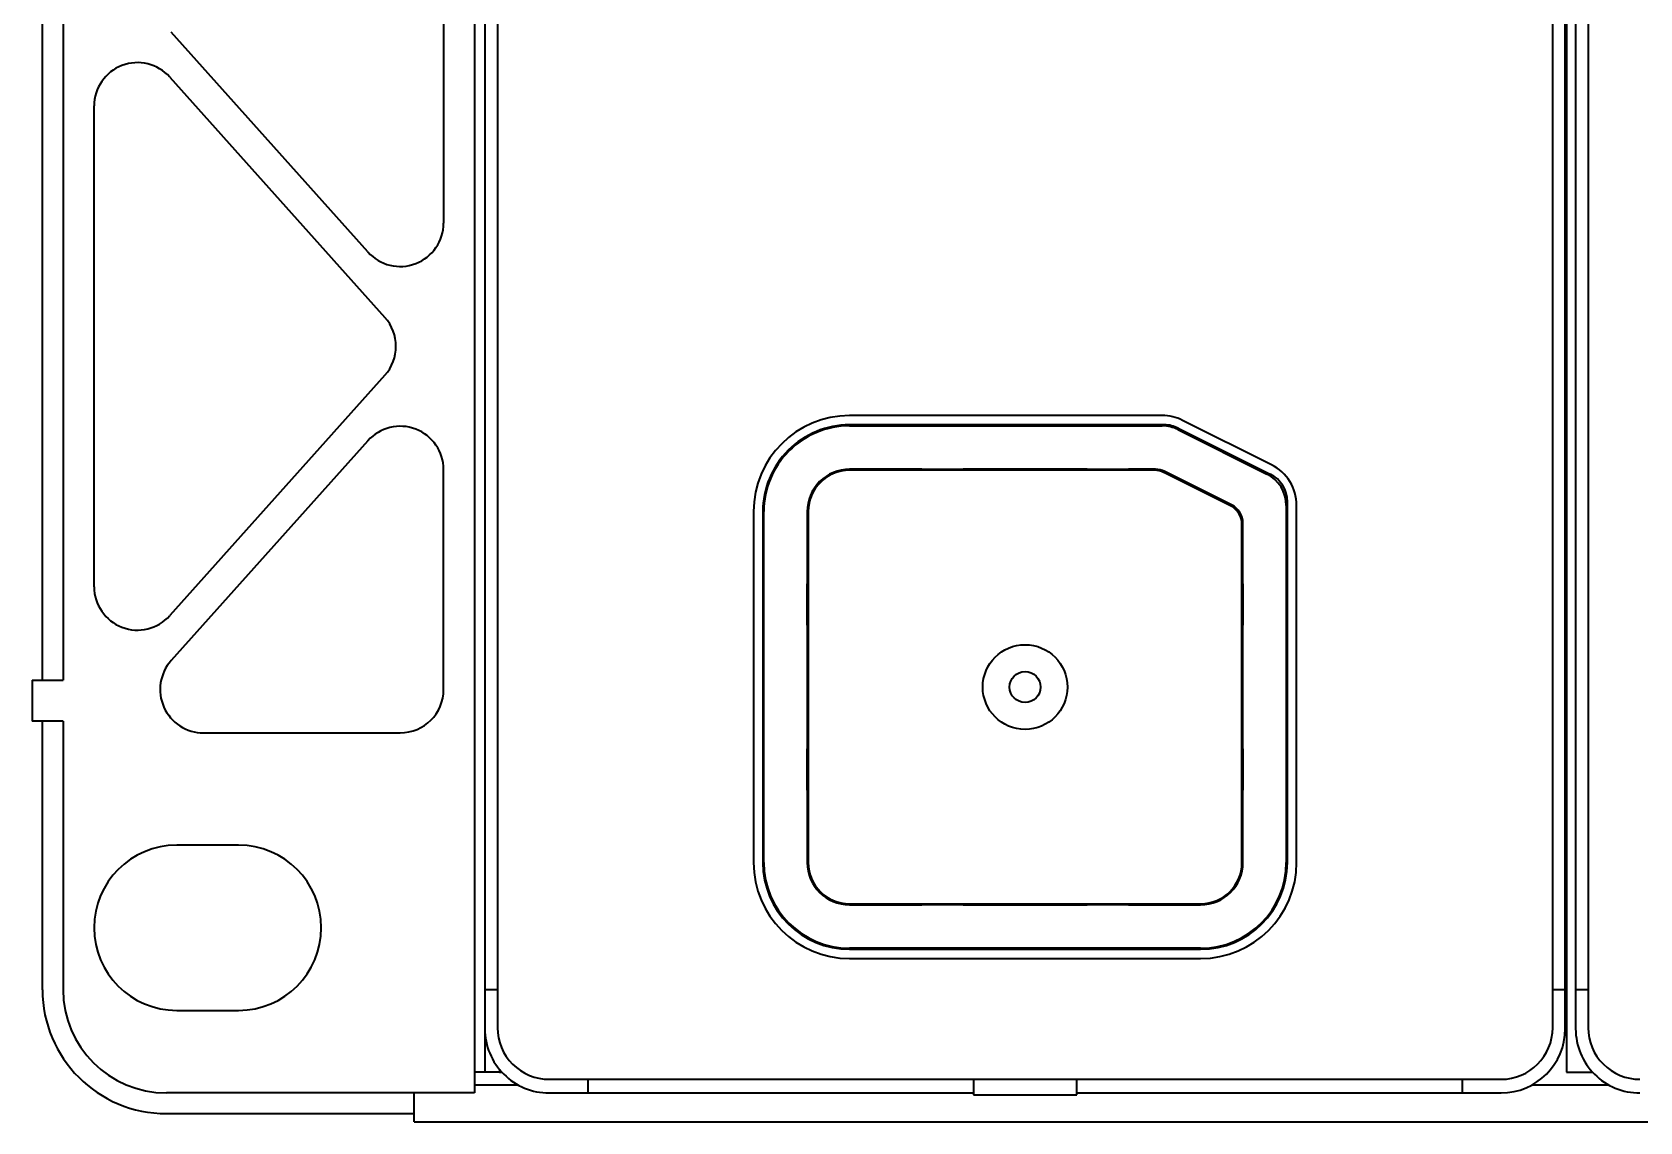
# Model space of a CAD drawing. Extents: x -1334 to -16, y -214 to 699.
# Drawn here: x -1239.2 to -1161.3, y 168.7 to 221.5 of the extents above; entities that cross this region are included whole.
import ezdxf

# ---------------------------------------------------------------- set-up
doc = ezdxf.new("R2010")
doc.units = 0

msp = doc.modelspace()

# ---------------------------------------------------------------- linework, layer by layer
at = {"color": 7, "lineweight": 35}
for p, q in [((-1217.771, 317.148), (-1217.771, 171.148)), ((-1164.901, 317.148), (-1164.901, 171.148)), ((-1216.661, 314.998), (-1216.661, 173.298)), ((-1165.562, 173.298), (-1165.562, 314.998)), ((-1163.841, 314.998), (-1163.841, 173.298)), ((-1217.271, 313.158), (-1217.271, 175.138)), ((-1164.951, 175.138), (-1164.951, 313.158)), ((-1164.451, 313.158), (-1164.451, 175.138)), ((-1238.695, 190.138), (-1238.695, 299.138)), ((-1237.695, 299.138), (-1237.695, 190.138)), ((-1236.195, 194.657), (-1236.195, 217.943)), ((-1214.161, 170.798), (-1168.062, 170.798)), ((-1220.695, 168.738), (-791.695, 168.738))]:
    msp.add_line(p, q, dxfattribs=at)
at = {"color": 7, "lineweight": 35, "ltscale": 0.266198}
for p, q in [((-1219.271, 222.919), (-1219.271, 212.271)), ((-1219.271, 189.681), (-1219.271, 200.329))]:
    msp.add_line(p, q, dxfattribs=at)
at = {"color": 7, "lineweight": 35, "ltscale": 0.357193}
for p, q in [((-1222.937, 210.871), (-1232.463, 221.519)), ((-1222.937, 201.73), (-1232.463, 191.082))]:
    msp.add_line(p, q, dxfattribs=at)
at = {"color": 7, "lineweight": 35, "ltscale": 0.390576}
for p, q in [((-1232.53, 219.344), (-1222.113, 207.701)), ((-1222.113, 204.9), (-1232.53, 193.257))]:
    msp.add_line(p, q, dxfattribs=at)
at = {"color": 7, "lineweight": 35, "ltscale": 0.37861}
for p, q in [((-1184.467, 202.948), (-1199.611, 202.948)), ((-1199.611, 202.448), (-1184.467, 202.448))]:
    msp.add_line(p, q, dxfattribs=at)
at = {"color": 7, "lineweight": 35, "ltscale": 0.381146}
msp.add_line((-1184.366, 202.498), (-1199.611, 202.498), dxfattribs=at)
at = {"color": 7, "lineweight": 35, "ltscale": 0.120344}
msp.add_line((-1179.178, 200.563), (-1183.483, 202.715), dxfattribs=at)
at = {"color": 7, "lineweight": 35, "ltscale": 0.120346}
msp.add_line((-1183.707, 202.268), (-1179.401, 200.115), dxfattribs=at)
at = {"color": 7, "lineweight": 35, "ltscale": 0.124496}
msp.add_line((-1183.695, 202.339), (-1179.241, 200.112), dxfattribs=at)
at = {"color": 7, "lineweight": 35, "ltscale": 0.0875}
for p, q in [((-1196.111, 200.348), (-1199.611, 200.348)), ((-1201.661, 198.298), (-1201.661, 194.798)), ((-1201.661, 184.798), (-1201.661, 181.298)), ((-1180.562, 181.298), (-1180.562, 184.798)), ((-1199.611, 179.248), (-1196.111, 179.248)), ((-1186.111, 179.248), (-1182.611, 179.248))]:
    msp.add_line(p, q, dxfattribs=at)
at = {"color": 7, "lineweight": 35, "ltscale": 0.369098}
msp.add_line((-1184.848, 200.298), (-1199.611, 200.298), dxfattribs=at)
at = {"color": 7, "lineweight": 35, "ltscale": 0.05}
for p, q in [((-1196.111, 200.348), (-1194.111, 200.348)), ((-1188.111, 200.348), (-1186.111, 200.348)), ((-1201.661, 192.798), (-1201.661, 194.798)), ((-1180.562, 194.798), (-1180.562, 192.798)), ((-1239.195, 190.138), (-1239.195, 188.138)), ((-1201.661, 184.798), (-1201.661, 186.798)), ((-1180.562, 186.798), (-1180.562, 184.798)), ((-1194.111, 179.248), (-1196.111, 179.248)), ((-1186.111, 179.248), (-1188.111, 179.248))]:
    msp.add_line(p, q, dxfattribs=at)
at = {"color": 7, "lineweight": 35, "ltscale": 0.00125}
for p, q in [((-1196.111, 200.298), (-1196.111, 200.348)), ((-1194.111, 200.348), (-1194.111, 200.298)), ((-1188.111, 200.298), (-1188.111, 200.348)), ((-1186.111, 200.348), (-1186.111, 200.298)), ((-1196.111, 179.248), (-1196.111, 179.298)), ((-1194.111, 179.298), (-1194.111, 179.248)), ((-1188.111, 179.248), (-1188.111, 179.298)), ((-1186.111, 179.298), (-1186.111, 179.248))]:
    msp.add_line(p, q, dxfattribs=at)
at = {"color": 7, "lineweight": 35, "ltscale": 0.15}
for p, q in [((-1188.111, 200.348), (-1194.111, 200.348)), ((-1201.661, 192.798), (-1201.661, 186.798)), ((-1180.562, 186.798), (-1180.562, 192.798)), ((-1194.111, 179.248), (-1188.111, 179.248))]:
    msp.add_line(p, q, dxfattribs=at)
at = {"color": 7, "lineweight": 35, "ltscale": 0.032849}
msp.add_line((-1184.797, 200.348), (-1186.111, 200.348), dxfattribs=at)
at = {"color": 7, "lineweight": 35, "ltscale": 0.090449}
msp.add_line((-1181.164, 198.574), (-1184.4, 200.192), dxfattribs=at)
at = {"color": 7, "lineweight": 35, "ltscale": 0.090451}
msp.add_line((-1181.114, 198.624), (-1184.35, 200.242), dxfattribs=at)
at = {"color": 7, "lineweight": 35, "ltscale": 0.432431}
for p, q in [((-1178.461, 198.595), (-1178.461, 181.298)), ((-1177.961, 181.298), (-1177.961, 198.595))]:
    msp.add_line(p, q, dxfattribs=at)
at = {"color": 7, "lineweight": 35, "ltscale": 0.436824}
msp.add_line((-1178.411, 181.298), (-1178.411, 198.771), dxfattribs=at)
at = {"color": 7, "lineweight": 35, "ltscale": 0.425}
for p, q in [((-1204.261, 198.298), (-1204.261, 181.298)), ((-1203.812, 198.298), (-1203.812, 181.298)), ((-1203.761, 181.298), (-1203.761, 198.298)), ((-1201.611, 198.298), (-1201.611, 181.298)), ((-1199.611, 179.298), (-1182.611, 179.298)), ((-1182.611, 177.148), (-1199.611, 177.148)), ((-1199.611, 177.098), (-1182.611, 177.098)), ((-1199.611, 176.648), (-1182.611, 176.648))]:
    msp.add_line(p, q, dxfattribs=at)
at = {"color": 7, "lineweight": 35, "ltscale": 0.409549}
msp.add_line((-1180.611, 181.298), (-1180.611, 197.68), dxfattribs=at)
at = {"color": 7, "lineweight": 35, "ltscale": 0.073299}
msp.add_line((-1180.562, 194.798), (-1180.562, 197.73), dxfattribs=at)
at = {"color": 7, "lineweight": 35, "ltscale": 0.001248}
for p, q in [((-1201.661, 194.798), (-1201.611, 194.798)), ((-1180.611, 194.798), (-1180.562, 194.798)), ((-1201.611, 192.798), (-1201.661, 192.798)), ((-1180.562, 192.798), (-1180.611, 192.798)), ((-1201.661, 186.798), (-1201.611, 186.798)), ((-1180.611, 186.798), (-1180.562, 186.798)), ((-1201.611, 184.798), (-1201.661, 184.798)), ((-1180.562, 184.798), (-1180.611, 184.798))]:
    msp.add_line(p, q, dxfattribs=at)
at = {"color": 7, "lineweight": 35, "ltscale": 0.0375}
for p, q in [((-1239.195, 190.138), (-1237.695, 190.138)), ((-1237.695, 188.138), (-1239.195, 188.138))]:
    msp.add_line(p, q, dxfattribs=at)
at = {"color": 7, "lineweight": 35, "ltscale": 0.325}
for p, q in [((-1238.695, 175.138), (-1238.695, 188.138)), ((-1237.695, 188.138), (-1237.695, 175.138))]:
    msp.add_line(p, q, dxfattribs=at)
at = {"color": 7, "lineweight": 35, "ltscale": 0.238174}
msp.add_line((-1230.898, 187.581), (-1221.371, 187.581), dxfattribs=at)
at = {"color": 7, "lineweight": 35, "ltscale": 0.075}
for p, q in [((-1229.195, 182.138), (-1232.195, 182.138)), ((-1232.195, 174.138), (-1229.195, 174.138))]:
    msp.add_line(p, q, dxfattribs=at)
at = {"color": 7, "lineweight": 35, "ltscale": 0.015253}
for p, q in [((-1216.661, 175.138), (-1217.271, 175.138)), ((-1164.951, 175.138), (-1165.562, 175.138))]:
    msp.add_line(p, q, dxfattribs=at)
at = {"color": 7, "lineweight": 35, "ltscale": 0.04725}
for p, q in [((-1217.271, 175.138), (-1217.271, 173.248)), ((-1164.951, 173.248), (-1164.951, 175.138)), ((-1164.451, 175.138), (-1164.451, 173.248))]:
    msp.add_line(p, q, dxfattribs=at)
at = {"color": 7, "lineweight": 35, "ltscale": 0.01525}
msp.add_line((-1163.841, 175.138), (-1164.451, 175.138), dxfattribs=at)
at = {"color": 7, "lineweight": 35, "ltscale": 0.052433}
msp.add_line((-1217.271, 173.245), (-1217.271, 171.148), dxfattribs=at)
at = {"color": 7, "lineweight": 35, "ltscale": 0.003353}
msp.add_line((-1216.571, 171.282), (-1216.571, 171.148), dxfattribs=at)
at = {"color": 7, "lineweight": 35, "ltscale": 0.0125}
msp.add_line((-1217.271, 171.148), (-1217.771, 171.148), dxfattribs=at)
at = {"color": 7, "lineweight": 35, "ltscale": 0.025249}
msp.add_line((-1217.771, 171.148), (-1217.771, 170.138), dxfattribs=at)
at = {"color": 7, "lineweight": 35, "ltscale": 0.052106}
msp.add_line((-1217.771, 170.538), (-1215.687, 170.538), dxfattribs=at)
at = {"color": 7, "lineweight": 35, "ltscale": 0.005127}
msp.add_line((-1217.066, 171.148), (-1217.271, 171.148), dxfattribs=at)
at = {"color": 7, "lineweight": 35, "ltscale": 0.012375}
msp.add_line((-1216.571, 171.148), (-1217.066, 171.148), dxfattribs=at)
at = {"color": 7, "lineweight": 35, "ltscale": 0.002896}
msp.add_line((-1216.571, 171.148), (-1216.456, 171.148), dxfattribs=at)
at = {"color": 7, "lineweight": 35, "ltscale": 0.0165}
for p, q in [((-1212.271, 170.138), (-1212.271, 170.798)), ((-1169.951, 170.798), (-1169.951, 170.138))]:
    msp.add_line(p, q, dxfattribs=at)
at = {"color": 7, "lineweight": 35, "ltscale": 0.01875}
for p, q in [((-1193.611, 170.798), (-1193.611, 170.048)), ((-1188.611, 170.048), (-1188.611, 170.798))]:
    msp.add_line(p, q, dxfattribs=at)
at = {"color": 7, "lineweight": 35, "ltscale": 0.091708}
msp.add_line((-1166.536, 170.538), (-1162.867, 170.538), dxfattribs=at)
at = {"color": 7, "lineweight": 35, "ltscale": 0.031653}
msp.add_line((-1164.901, 171.148), (-1163.635, 171.148), dxfattribs=at)
at = {"color": 7, "lineweight": 35, "ltscale": 0.373083}
msp.add_line((-1217.771, 170.138), (-1232.695, 170.138), dxfattribs=at)
at = {"color": 7, "lineweight": 35, "ltscale": 0.035}
msp.add_line((-1220.695, 168.738), (-1220.695, 170.138), dxfattribs=at)
at = {"color": 7, "lineweight": 35, "ltscale": 0.047247}
for p, q in [((-1214.161, 170.138), (-1212.271, 170.138)), ((-1169.951, 170.138), (-1168.062, 170.138))]:
    msp.add_line(p, q, dxfattribs=at)
at = {"color": 7, "lineweight": 35, "ltscale": 0.466501}
for p, q in [((-1212.271, 170.138), (-1193.611, 170.138)), ((-1188.611, 170.138), (-1169.951, 170.138))]:
    msp.add_line(p, q, dxfattribs=at)
at = {"color": 7, "lineweight": 35, "ltscale": 0.125}
msp.add_line((-1193.611, 170.048), (-1188.611, 170.048), dxfattribs=at)
at = {"color": 7, "lineweight": 35, "ltscale": 0.3}
msp.add_line((-1232.695, 169.138), (-1220.695, 169.138), dxfattribs=at)
at = {"color": 7, "lineweight": 35}
for radius in [2.05, 0.75]:
    msp.add_circle((-1191.111, 189.798), radius, dxfattribs=at)
for centre, radius, start, end in [((-1234.095, 217.943), 2.1, 41.81978, 179.99999), ((-1221.371, 212.271), 2.1, 221.81978, 360), ((-1223.677, 206.3), 2.1, 318.18022, 41.81978), ((-1221.371, 200.329), 2.1, 360, 138.18022), ((-1199.611, 198.298), 4.65, 90, 179.99999), ((-1199.611, 198.298), 4.2, 90, 180.00001), ((-1199.611, 198.298), 4.15, 90, 180.00001), ((-1184.467, 200.748), 2.2, 63.43495, 90), ((-1184.467, 200.748), 1.7, 63.43495, 90), ((-1184.366, 200.998), 1.5, 63.43495, 90), ((-1199.611, 198.298), 2.05, 90, 180.00001), ((-1199.611, 198.298), 2, 90, 179.99999), ((-1184.848, 199.298), 1, 63.43495, 90), ((-1184.797, 199.348), 1, 63.43495, 90), ((-1180.161, 198.595), 1.7, 0, 63.43495), ((-1179.911, 198.771), 1.5, 0, 63.43495), ((-1180.161, 198.595), 2.2, 360, 63.43495), ((-1181.611, 197.68), 1, 0, 63.43495), ((-1181.562, 197.73), 1, 360, 63.43495), ((-1234.095, 194.657), 2.1, 180.00001, 318.18022), ((-1230.898, 189.681), 2.1, 138.18022, 270), ((-1221.371, 189.681), 2.1, 270, 360), ((-1232.195, 178.138), 4, 90, 270), ((-1229.195, 178.138), 4, 270, 90), ((-1199.611, 181.298), 4.65, 180.00001, 270), ((-1199.611, 181.298), 4.2, 180.00001, 270), ((-1199.611, 181.298), 4.15, 180.00001, 270), ((-1199.611, 181.298), 2.05, 180.00001, 270), ((-1199.611, 181.298), 2, 180.00001, 270), ((-1182.611, 181.298), 4.2, 270, 360), ((-1182.611, 181.298), 4.65, 270, 0), ((-1182.611, 181.298), 4.15, 270, 360), ((-1182.611, 181.298), 2.05, 270, 360), ((-1182.611, 181.298), 2, 270, 0), ((-1232.695, 175.138), 6, 180.00001, 270), ((-1232.695, 175.138), 5, 180.00001, 270), ((-1214.161, 173.248), 3.11, 179.99999, 270), ((-1214.161, 173.298), 2.5, 179.99999, 270), ((-1168.062, 173.298), 2.5, 270, 360), ((-1168.062, 173.248), 3.11, 270, 360), ((-1161.341, 173.248), 3.11, 179.99999, 270), ((-1161.341, 173.298), 2.5, 179.99999, 270)]:
    msp.add_arc(centre, radius, start, end, dxfattribs=at)

doc.saveas('drawing.dxf')
